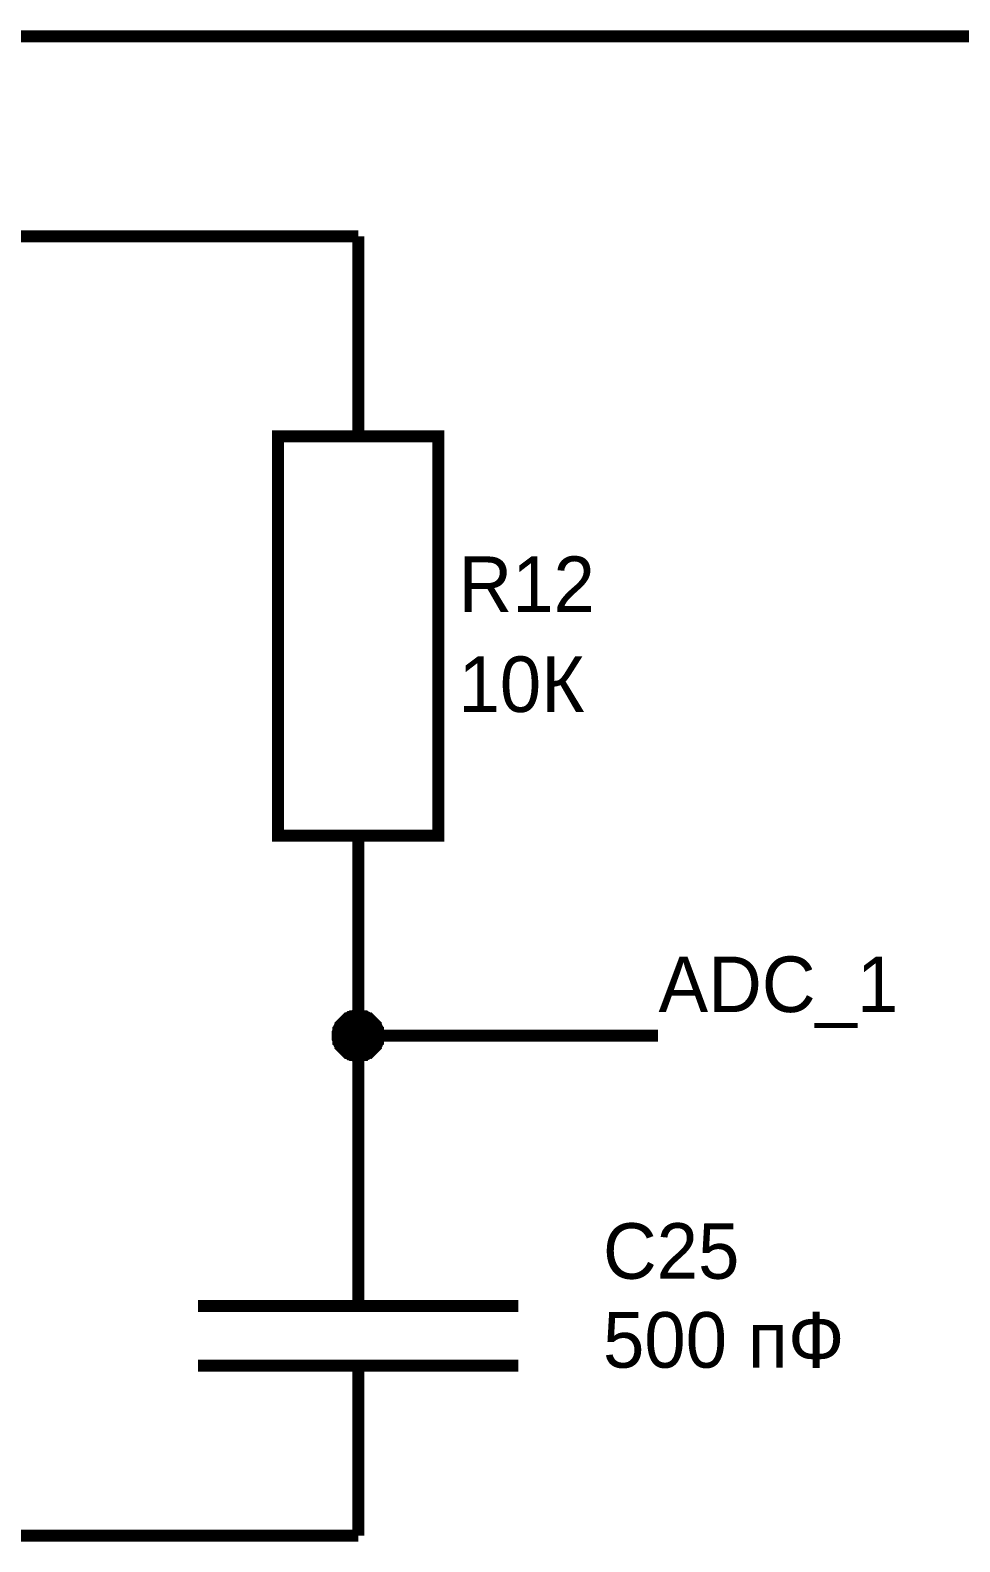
# Model space of a CAD drawing. Extents: x 0 to 594, y 0 to 420.
# Drawn here: x 229.34 to 252.58, y 32.34 to 70.14 of the extents above; entities that cross this region are included whole.
import ezdxf

# ---------------------------------------------------------------- set-up
doc = ezdxf.new("R2010")
doc.units = 0
doc.layers.add('SHEET', color=255, linetype='CONTINUOUS')

msp = doc.modelspace()

# ---------------------------------------------------------------- linework, layer by layer
at = {"layer": 'SHEET'}
for points, const_width in [([(260.031, 69.994), (212.54, 69.994)], 0.3), ([(212.54, 64.991), (237.544, 64.991)], 0.3), ([(237.544, 59.988), (237.544, 64.991)], 0.3), ([(212.54, 59.988), (222.542, 59.988), (222.542, 32.487), (237.544, 32.487), (237.544, 32.487)], 0.3), ([(237.544, 49.998), (237.544, 44.995)], 0.3), ([(237.024, 44.995), (237.024, 45.012), (237.024, 45.047), (237.024, 45.065), (237.041, 45.099), (237.041, 45.117), (237.041, 45.151), (237.058, 45.169), (237.058, 45.186), (237.076, 45.221), (237.093, 45.238), (237.093, 45.256), (237.11, 45.273), (237.128, 45.29), (237.145, 45.308), (237.162, 45.325), (237.18, 45.342), (237.197, 45.36), (237.215, 45.377), (237.232, 45.395), (237.249, 45.412), (237.267, 45.429), (237.301, 45.429), (237.319, 45.447), (237.336, 45.464), (237.371, 45.464), (237.388, 45.481), (237.406, 45.481), (237.44, 45.481), (237.458, 45.499), (237.492, 45.499), (237.51, 45.499), (237.544, 45.499)], 0.3), ([(237.024, 44.995), (237.024, 45.012), (237.024, 45.047), (237.024, 45.065), (237.041, 45.099), (237.041, 45.117), (237.041, 45.151), (237.058, 45.169), (237.058, 45.186), (237.076, 45.221), (237.093, 45.238), (237.093, 45.256), (237.11, 45.273), (237.128, 45.29), (237.145, 45.308), (237.162, 45.325), (237.18, 45.342), (237.197, 45.36), (237.215, 45.377), (237.232, 45.395), (237.249, 45.412), (237.267, 45.429), (237.301, 45.429), (237.319, 45.447), (237.336, 45.464), (237.371, 45.464), (237.388, 45.481), (237.406, 45.481), (237.44, 45.481), (237.458, 45.499), (237.492, 45.499), (237.51, 45.499), (237.544, 45.499)], 0.3), ([(237.024, 44.995), (237.024, 45.012), (237.024, 45.047), (237.024, 45.065), (237.041, 45.099), (237.041, 45.117), (237.041, 45.151), (237.058, 45.169), (237.058, 45.186), (237.076, 45.221), (237.093, 45.238), (237.093, 45.256), (237.11, 45.273), (237.128, 45.29), (237.145, 45.308), (237.162, 45.325), (237.18, 45.342), (237.197, 45.36), (237.215, 45.377), (237.232, 45.395), (237.249, 45.412), (237.267, 45.429), (237.301, 45.429), (237.319, 45.447), (237.336, 45.464), (237.371, 45.464), (237.388, 45.481), (237.406, 45.481), (237.44, 45.481), (237.458, 45.499), (237.492, 45.499), (237.51, 45.499), (237.544, 45.499)], 0.3), ([(237.024, 44.995), (237.024, 45.012), (237.024, 45.047), (237.024, 45.065), (237.041, 45.099), (237.041, 45.117), (237.041, 45.151), (237.058, 45.169), (237.058, 45.186), (237.076, 45.221), (237.093, 45.238), (237.093, 45.256), (237.11, 45.273), (237.128, 45.29), (237.145, 45.308), (237.162, 45.325), (237.18, 45.342), (237.197, 45.36), (237.215, 45.377), (237.232, 45.395), (237.249, 45.412), (237.267, 45.429), (237.301, 45.429), (237.319, 45.447), (237.336, 45.464), (237.371, 45.464), (237.388, 45.481), (237.406, 45.481), (237.44, 45.481), (237.458, 45.499), (237.492, 45.499), (237.51, 45.499), (237.544, 45.499)], 0.3), ([(237.024, 44.995), (237.024, 45.012), (237.024, 45.047), (237.024, 45.065), (237.041, 45.099), (237.041, 45.117), (237.041, 45.151), (237.058, 45.169), (237.058, 45.186), (237.076, 45.221), (237.093, 45.238), (237.093, 45.256), (237.11, 45.273), (237.128, 45.29), (237.145, 45.308), (237.162, 45.325), (237.18, 45.342), (237.197, 45.36), (237.215, 45.377), (237.232, 45.395), (237.249, 45.412), (237.267, 45.429), (237.301, 45.429), (237.319, 45.447), (237.336, 45.464), (237.371, 45.464), (237.388, 45.481), (237.406, 45.481), (237.44, 45.481), (237.458, 45.499), (237.492, 45.499), (237.51, 45.499), (237.544, 45.499)], 0.3), ([(237.024, 44.995), (237.024, 45.012), (237.024, 45.047), (237.024, 45.065), (237.041, 45.099), (237.041, 45.117), (237.041, 45.151), (237.058, 45.169), (237.058, 45.186), (237.076, 45.221), (237.093, 45.238), (237.093, 45.256), (237.11, 45.273), (237.128, 45.29), (237.145, 45.308), (237.162, 45.325), (237.18, 45.342), (237.197, 45.36), (237.215, 45.377), (237.232, 45.395), (237.249, 45.412), (237.267, 45.429), (237.301, 45.429), (237.319, 45.447), (237.336, 45.464), (237.371, 45.464), (237.388, 45.481), (237.406, 45.481), (237.44, 45.481), (237.458, 45.499), (237.492, 45.499), (237.51, 45.499), (237.544, 45.499)], 0.3), ([(237.024, 44.995), (237.024, 45.012), (237.024, 45.047), (237.024, 45.065), (237.041, 45.099), (237.041, 45.117), (237.041, 45.151), (237.058, 45.169), (237.058, 45.186), (237.076, 45.221), (237.093, 45.238), (237.093, 45.256), (237.11, 45.273), (237.128, 45.29), (237.145, 45.308), (237.162, 45.325), (237.18, 45.342), (237.197, 45.36), (237.215, 45.377), (237.232, 45.395), (237.249, 45.412), (237.267, 45.429), (237.301, 45.429), (237.319, 45.447), (237.336, 45.464), (237.371, 45.464), (237.388, 45.481), (237.406, 45.481), (237.44, 45.481), (237.458, 45.499), (237.492, 45.499), (237.51, 45.499), (237.544, 45.499)], 0.3), ([(237.024, 44.995), (237.024, 45.012), (237.024, 45.047), (237.024, 45.065), (237.041, 45.099), (237.041, 45.117), (237.041, 45.151), (237.058, 45.169), (237.058, 45.186), (237.076, 45.221), (237.093, 45.238), (237.093, 45.256), (237.11, 45.273), (237.128, 45.29), (237.145, 45.308), (237.162, 45.325), (237.18, 45.342), (237.197, 45.36), (237.215, 45.377), (237.232, 45.395), (237.249, 45.412), (237.267, 45.429), (237.301, 45.429), (237.319, 45.447), (237.336, 45.464), (237.371, 45.464), (237.388, 45.481), (237.406, 45.481), (237.44, 45.481), (237.458, 45.499), (237.492, 45.499), (237.51, 45.499), (237.544, 45.499)], 0.0991), ([(237.024, 44.995), (237.024, 45.012), (237.024, 45.047), (237.024, 45.065), (237.041, 45.099), (237.041, 45.117), (237.041, 45.151), (237.058, 45.169), (237.058, 45.186), (237.076, 45.221), (237.093, 45.238), (237.093, 45.256), (237.11, 45.273), (237.128, 45.29), (237.145, 45.308), (237.162, 45.325), (237.18, 45.342), (237.197, 45.36), (237.215, 45.377), (237.232, 45.395), (237.249, 45.412), (237.267, 45.429), (237.301, 45.429), (237.319, 45.447), (237.336, 45.464), (237.371, 45.464), (237.388, 45.481), (237.406, 45.481), (237.44, 45.481), (237.458, 45.499), (237.492, 45.499), (237.51, 45.499), (237.544, 45.499)], 0.0991), ([(237.024, 44.995), (237.024, 45.012), (237.024, 45.047), (237.024, 45.065), (237.041, 45.099), (237.041, 45.117), (237.041, 45.151), (237.058, 45.169), (237.058, 45.186), (237.076, 45.221), (237.093, 45.238), (237.093, 45.256), (237.11, 45.273), (237.128, 45.29), (237.145, 45.308), (237.162, 45.325), (237.18, 45.342), (237.197, 45.36), (237.215, 45.377), (237.232, 45.395), (237.249, 45.412), (237.267, 45.429), (237.301, 45.429), (237.319, 45.447), (237.336, 45.464), (237.371, 45.464), (237.388, 45.481), (237.406, 45.481), (237.44, 45.481), (237.458, 45.499), (237.492, 45.499), (237.51, 45.499), (237.544, 45.499)], 0.0991), ([(237.024, 44.995), (237.024, 45.012), (237.024, 45.047), (237.024, 45.065), (237.041, 45.099), (237.041, 45.117), (237.041, 45.151), (237.058, 45.169), (237.058, 45.186), (237.076, 45.221), (237.093, 45.238), (237.093, 45.256), (237.11, 45.273), (237.128, 45.29), (237.145, 45.308), (237.162, 45.325), (237.18, 45.342), (237.197, 45.36), (237.215, 45.377), (237.232, 45.395), (237.249, 45.412), (237.267, 45.429), (237.301, 45.429), (237.319, 45.447), (237.336, 45.464), (237.371, 45.464), (237.388, 45.481), (237.406, 45.481), (237.44, 45.481), (237.458, 45.499), (237.492, 45.499), (237.51, 45.499), (237.544, 45.499)], 0.0991), ([(237.024, 44.995), (237.024, 45.012), (237.024, 45.047), (237.024, 45.065), (237.041, 45.099), (237.041, 45.117), (237.041, 45.151), (237.058, 45.169), (237.058, 45.186), (237.076, 45.221), (237.093, 45.238), (237.093, 45.256), (237.11, 45.273), (237.128, 45.29), (237.145, 45.308), (237.162, 45.325), (237.18, 45.342), (237.197, 45.36), (237.215, 45.377), (237.232, 45.395), (237.249, 45.412), (237.267, 45.429), (237.301, 45.429), (237.319, 45.447), (237.336, 45.464), (237.371, 45.464), (237.388, 45.481), (237.406, 45.481), (237.44, 45.481), (237.458, 45.499), (237.492, 45.499), (237.51, 45.499), (237.544, 45.499)], 0.0991), ([(237.024, 44.995), (237.024, 45.012), (237.024, 45.047), (237.024, 45.065), (237.041, 45.099), (237.041, 45.117), (237.041, 45.151), (237.058, 45.169), (237.058, 45.186), (237.076, 45.221), (237.093, 45.238), (237.093, 45.256), (237.11, 45.273), (237.128, 45.29), (237.145, 45.308), (237.162, 45.325), (237.18, 45.342), (237.197, 45.36), (237.215, 45.377), (237.232, 45.395), (237.249, 45.412), (237.267, 45.429), (237.301, 45.429), (237.319, 45.447), (237.336, 45.464), (237.371, 45.464), (237.388, 45.481), (237.406, 45.481), (237.44, 45.481), (237.458, 45.499), (237.492, 45.499), (237.51, 45.499), (237.544, 45.499)], 0.0991), ([(237.024, 44.995), (237.024, 45.012), (237.024, 45.047), (237.024, 45.065), (237.041, 45.099), (237.041, 45.117), (237.041, 45.151), (237.058, 45.169), (237.058, 45.186), (237.076, 45.221), (237.093, 45.238), (237.093, 45.256), (237.11, 45.273), (237.128, 45.29), (237.145, 45.308), (237.162, 45.325), (237.18, 45.342), (237.197, 45.36), (237.215, 45.377), (237.232, 45.395), (237.249, 45.412), (237.267, 45.429), (237.301, 45.429), (237.319, 45.447), (237.336, 45.464), (237.371, 45.464), (237.388, 45.481), (237.406, 45.481), (237.44, 45.481), (237.458, 45.499), (237.492, 45.499), (237.51, 45.499), (237.544, 45.499)], 0.0991), ([(237.544, 45.499), (237.544, 45.499)], 0.3), ([(237.544, 45.499), (237.562, 45.499), (237.597, 45.499), (237.614, 45.499), (237.649, 45.481), (237.666, 45.481), (237.701, 45.481), (237.718, 45.464), (237.735, 45.464), (237.77, 45.447), (237.788, 45.429), (237.805, 45.429), (237.822, 45.412), (237.84, 45.395), (237.857, 45.377), (237.874, 45.36), (237.892, 45.342), (237.909, 45.325), (237.926, 45.308), (237.944, 45.29), (237.961, 45.273), (237.979, 45.256), (237.979, 45.238), (237.996, 45.221), (238.013, 45.186), (238.013, 45.169), (238.031, 45.151), (238.031, 45.117), (238.031, 45.099), (238.048, 45.065), (238.048, 45.047), (238.048, 45.012), (238.048, 44.995)], 0.3), ([(237.544, 45.499), (237.544, 45.499)], 0.3), ([(237.544, 45.499), (237.562, 45.499), (237.597, 45.499), (237.614, 45.499), (237.649, 45.481), (237.666, 45.481), (237.701, 45.481), (237.718, 45.464), (237.735, 45.464), (237.77, 45.447), (237.788, 45.429), (237.805, 45.429), (237.822, 45.412), (237.84, 45.395), (237.857, 45.377), (237.874, 45.36), (237.892, 45.342), (237.909, 45.325), (237.926, 45.308), (237.944, 45.29), (237.961, 45.273), (237.979, 45.256), (237.979, 45.238), (237.996, 45.221), (238.013, 45.186), (238.013, 45.169), (238.031, 45.151), (238.031, 45.117), (238.031, 45.099), (238.048, 45.065), (238.048, 45.047), (238.048, 45.012), (238.048, 44.995)], 0.3), ([(237.544, 45.499), (237.544, 45.499)], 0.3), ([(237.544, 45.499), (237.562, 45.499), (237.597, 45.499), (237.614, 45.499), (237.649, 45.481), (237.666, 45.481), (237.701, 45.481), (237.718, 45.464), (237.735, 45.464), (237.77, 45.447), (237.788, 45.429), (237.805, 45.429), (237.822, 45.412), (237.84, 45.395), (237.857, 45.377), (237.874, 45.36), (237.892, 45.342), (237.909, 45.325), (237.926, 45.308), (237.944, 45.29), (237.961, 45.273), (237.979, 45.256), (237.979, 45.238), (237.996, 45.221), (238.013, 45.186), (238.013, 45.169), (238.031, 45.151), (238.031, 45.117), (238.031, 45.099), (238.048, 45.065), (238.048, 45.047), (238.048, 45.012), (238.048, 44.995)], 0.3), ([(237.544, 45.499), (237.544, 45.499)], 0.3), ([(237.544, 45.499), (237.562, 45.499), (237.597, 45.499), (237.614, 45.499), (237.649, 45.481), (237.666, 45.481), (237.701, 45.481), (237.718, 45.464), (237.735, 45.464), (237.77, 45.447), (237.788, 45.429), (237.805, 45.429), (237.822, 45.412), (237.84, 45.395), (237.857, 45.377), (237.874, 45.36), (237.892, 45.342), (237.909, 45.325), (237.926, 45.308), (237.944, 45.29), (237.961, 45.273), (237.979, 45.256), (237.979, 45.238), (237.996, 45.221), (238.013, 45.186), (238.013, 45.169), (238.031, 45.151), (238.031, 45.117), (238.031, 45.099), (238.048, 45.065), (238.048, 45.047), (238.048, 45.012), (238.048, 44.995)], 0.3), ([(237.544, 45.499), (237.544, 45.499)], 0.3), ([(237.544, 45.499), (237.562, 45.499), (237.597, 45.499), (237.614, 45.499), (237.649, 45.481), (237.666, 45.481), (237.701, 45.481), (237.718, 45.464), (237.735, 45.464), (237.77, 45.447), (237.788, 45.429), (237.805, 45.429), (237.822, 45.412), (237.84, 45.395), (237.857, 45.377), (237.874, 45.36), (237.892, 45.342), (237.909, 45.325), (237.926, 45.308), (237.944, 45.29), (237.961, 45.273), (237.979, 45.256), (237.979, 45.238), (237.996, 45.221), (238.013, 45.186), (238.013, 45.169), (238.031, 45.151), (238.031, 45.117), (238.031, 45.099), (238.048, 45.065), (238.048, 45.047), (238.048, 45.012), (238.048, 44.995)], 0.3), ([(237.544, 45.499), (237.544, 45.499)], 0.3), ([(237.544, 45.499), (237.562, 45.499), (237.597, 45.499), (237.614, 45.499), (237.649, 45.481), (237.666, 45.481), (237.701, 45.481), (237.718, 45.464), (237.735, 45.464), (237.77, 45.447), (237.788, 45.429), (237.805, 45.429), (237.822, 45.412), (237.84, 45.395), (237.857, 45.377), (237.874, 45.36), (237.892, 45.342), (237.909, 45.325), (237.926, 45.308), (237.944, 45.29), (237.961, 45.273), (237.979, 45.256), (237.979, 45.238), (237.996, 45.221), (238.013, 45.186), (238.013, 45.169), (238.031, 45.151), (238.031, 45.117), (238.031, 45.099), (238.048, 45.065), (238.048, 45.047), (238.048, 45.012), (238.048, 44.995)], 0.3), ([(237.544, 45.499), (237.544, 45.499)], 0.3), ([(237.544, 45.499), (237.562, 45.499), (237.597, 45.499), (237.614, 45.499), (237.649, 45.481), (237.666, 45.481), (237.701, 45.481), (237.718, 45.464), (237.735, 45.464), (237.77, 45.447), (237.788, 45.429), (237.805, 45.429), (237.822, 45.412), (237.84, 45.395), (237.857, 45.377), (237.874, 45.36), (237.892, 45.342), (237.909, 45.325), (237.926, 45.308), (237.944, 45.29), (237.961, 45.273), (237.979, 45.256), (237.979, 45.238), (237.996, 45.221), (238.013, 45.186), (238.013, 45.169), (238.031, 45.151), (238.031, 45.117), (238.031, 45.099), (238.048, 45.065), (238.048, 45.047), (238.048, 45.012), (238.048, 44.995)], 0.3), ([(237.544, 45.499), (237.544, 45.499)], 0.0991), ([(237.544, 45.499), (237.562, 45.499), (237.597, 45.499), (237.614, 45.499), (237.649, 45.481), (237.666, 45.481), (237.701, 45.481), (237.718, 45.464), (237.735, 45.464), (237.77, 45.447), (237.788, 45.429), (237.805, 45.429), (237.822, 45.412), (237.84, 45.395), (237.857, 45.377), (237.874, 45.36), (237.892, 45.342), (237.909, 45.325), (237.926, 45.308), (237.944, 45.29), (237.961, 45.273), (237.979, 45.256), (237.979, 45.238), (237.996, 45.221), (238.013, 45.186), (238.013, 45.169), (238.031, 45.151), (238.031, 45.117), (238.031, 45.099), (238.048, 45.065), (238.048, 45.047), (238.048, 45.012), (238.048, 44.995)], 0.0991), ([(237.544, 45.499), (237.544, 45.499)], 0.0991), ([(237.544, 45.499), (237.562, 45.499), (237.597, 45.499), (237.614, 45.499), (237.649, 45.481), (237.666, 45.481), (237.701, 45.481), (237.718, 45.464), (237.735, 45.464), (237.77, 45.447), (237.788, 45.429), (237.805, 45.429), (237.822, 45.412), (237.84, 45.395), (237.857, 45.377), (237.874, 45.36), (237.892, 45.342), (237.909, 45.325), (237.926, 45.308), (237.944, 45.29), (237.961, 45.273), (237.979, 45.256), (237.979, 45.238), (237.996, 45.221), (238.013, 45.186), (238.013, 45.169), (238.031, 45.151), (238.031, 45.117), (238.031, 45.099), (238.048, 45.065), (238.048, 45.047), (238.048, 45.012), (238.048, 44.995)], 0.0991), ([(237.544, 45.499), (237.544, 45.499)], 0.0991), ([(237.544, 45.499), (237.562, 45.499), (237.597, 45.499), (237.614, 45.499), (237.649, 45.481), (237.666, 45.481), (237.701, 45.481), (237.718, 45.464), (237.735, 45.464), (237.77, 45.447), (237.788, 45.429), (237.805, 45.429), (237.822, 45.412), (237.84, 45.395), (237.857, 45.377), (237.874, 45.36), (237.892, 45.342), (237.909, 45.325), (237.926, 45.308), (237.944, 45.29), (237.961, 45.273), (237.979, 45.256), (237.979, 45.238), (237.996, 45.221), (238.013, 45.186), (238.013, 45.169), (238.031, 45.151), (238.031, 45.117), (238.031, 45.099), (238.048, 45.065), (238.048, 45.047), (238.048, 45.012), (238.048, 44.995)], 0.0991), ([(237.544, 45.499), (237.544, 45.499)], 0.0991), ([(237.544, 45.499), (237.562, 45.499), (237.597, 45.499), (237.614, 45.499), (237.649, 45.481), (237.666, 45.481), (237.701, 45.481), (237.718, 45.464), (237.735, 45.464), (237.77, 45.447), (237.788, 45.429), (237.805, 45.429), (237.822, 45.412), (237.84, 45.395), (237.857, 45.377), (237.874, 45.36), (237.892, 45.342), (237.909, 45.325), (237.926, 45.308), (237.944, 45.29), (237.961, 45.273), (237.979, 45.256), (237.979, 45.238), (237.996, 45.221), (238.013, 45.186), (238.013, 45.169), (238.031, 45.151), (238.031, 45.117), (238.031, 45.099), (238.048, 45.065), (238.048, 45.047), (238.048, 45.012), (238.048, 44.995)], 0.0991), ([(237.544, 45.499), (237.544, 45.499)], 0.0991), ([(237.544, 45.499), (237.562, 45.499), (237.597, 45.499), (237.614, 45.499), (237.649, 45.481), (237.666, 45.481), (237.701, 45.481), (237.718, 45.464), (237.735, 45.464), (237.77, 45.447), (237.788, 45.429), (237.805, 45.429), (237.822, 45.412), (237.84, 45.395), (237.857, 45.377), (237.874, 45.36), (237.892, 45.342), (237.909, 45.325), (237.926, 45.308), (237.944, 45.29), (237.961, 45.273), (237.979, 45.256), (237.979, 45.238), (237.996, 45.221), (238.013, 45.186), (238.013, 45.169), (238.031, 45.151), (238.031, 45.117), (238.031, 45.099), (238.048, 45.065), (238.048, 45.047), (238.048, 45.012), (238.048, 44.995)], 0.0991), ([(237.544, 45.499), (237.544, 45.499)], 0.0991), ([(237.544, 45.499), (237.562, 45.499), (237.597, 45.499), (237.614, 45.499), (237.649, 45.481), (237.666, 45.481), (237.701, 45.481), (237.718, 45.464), (237.735, 45.464), (237.77, 45.447), (237.788, 45.429), (237.805, 45.429), (237.822, 45.412), (237.84, 45.395), (237.857, 45.377), (237.874, 45.36), (237.892, 45.342), (237.909, 45.325), (237.926, 45.308), (237.944, 45.29), (237.961, 45.273), (237.979, 45.256), (237.979, 45.238), (237.996, 45.221), (238.013, 45.186), (238.013, 45.169), (238.031, 45.151), (238.031, 45.117), (238.031, 45.099), (238.048, 45.065), (238.048, 45.047), (238.048, 45.012), (238.048, 44.995)], 0.0991), ([(237.544, 45.499), (237.544, 45.499)], 0.0991), ([(237.544, 45.499), (237.562, 45.499), (237.597, 45.499), (237.614, 45.499), (237.649, 45.481), (237.666, 45.481), (237.701, 45.481), (237.718, 45.464), (237.735, 45.464), (237.77, 45.447), (237.788, 45.429), (237.805, 45.429), (237.822, 45.412), (237.84, 45.395), (237.857, 45.377), (237.874, 45.36), (237.892, 45.342), (237.909, 45.325), (237.926, 45.308), (237.944, 45.29), (237.961, 45.273), (237.979, 45.256), (237.979, 45.238), (237.996, 45.221), (238.013, 45.186), (238.013, 45.169), (238.031, 45.151), (238.031, 45.117), (238.031, 45.099), (238.048, 45.065), (238.048, 45.047), (238.048, 45.012), (238.048, 44.995)], 0.0991), ([(237.544, 44.491), (237.51, 44.491), (237.492, 44.491), (237.458, 44.491), (237.44, 44.509), (237.406, 44.509), (237.388, 44.509), (237.371, 44.526), (237.336, 44.526), (237.319, 44.543), (237.301, 44.561), (237.267, 44.561), (237.249, 44.578), (237.232, 44.595), (237.215, 44.613), (237.197, 44.63), (237.18, 44.648), (237.162, 44.665), (237.145, 44.682), (237.128, 44.7), (237.11, 44.717), (237.093, 44.734), (237.093, 44.752), (237.076, 44.769), (237.058, 44.804), (237.058, 44.821), (237.041, 44.839), (237.041, 44.873), (237.041, 44.891), (237.024, 44.926), (237.024, 44.943), (237.024, 44.978), (237.024, 44.995)], 0.3), ([(237.024, 44.995), (237.024, 44.995)], 0.3), ([(237.544, 44.491), (237.51, 44.491), (237.492, 44.491), (237.458, 44.491), (237.44, 44.509), (237.406, 44.509), (237.388, 44.509), (237.371, 44.526), (237.336, 44.526), (237.319, 44.543), (237.301, 44.561), (237.267, 44.561), (237.249, 44.578), (237.232, 44.595), (237.215, 44.613), (237.197, 44.63), (237.18, 44.648), (237.162, 44.665), (237.145, 44.682), (237.128, 44.7), (237.11, 44.717), (237.093, 44.734), (237.093, 44.752), (237.076, 44.769), (237.058, 44.804), (237.058, 44.821), (237.041, 44.839), (237.041, 44.873), (237.041, 44.891), (237.024, 44.926), (237.024, 44.943), (237.024, 44.978), (237.024, 44.995)], 0.3), ([(237.024, 44.995), (237.024, 44.995)], 0.3), ([(237.544, 44.491), (237.51, 44.491), (237.492, 44.491), (237.458, 44.491), (237.44, 44.509), (237.406, 44.509), (237.388, 44.509), (237.371, 44.526), (237.336, 44.526), (237.319, 44.543), (237.301, 44.561), (237.267, 44.561), (237.249, 44.578), (237.232, 44.595), (237.215, 44.613), (237.197, 44.63), (237.18, 44.648), (237.162, 44.665), (237.145, 44.682), (237.128, 44.7), (237.11, 44.717), (237.093, 44.734), (237.093, 44.752), (237.076, 44.769), (237.058, 44.804), (237.058, 44.821), (237.041, 44.839), (237.041, 44.873), (237.041, 44.891), (237.024, 44.926), (237.024, 44.943), (237.024, 44.978), (237.024, 44.995)], 0.3), ([(237.024, 44.995), (237.024, 44.995)], 0.3), ([(237.544, 44.491), (237.51, 44.491), (237.492, 44.491), (237.458, 44.491), (237.44, 44.509), (237.406, 44.509), (237.388, 44.509), (237.371, 44.526), (237.336, 44.526), (237.319, 44.543), (237.301, 44.561), (237.267, 44.561), (237.249, 44.578), (237.232, 44.595), (237.215, 44.613), (237.197, 44.63), (237.18, 44.648), (237.162, 44.665), (237.145, 44.682), (237.128, 44.7), (237.11, 44.717), (237.093, 44.734), (237.093, 44.752), (237.076, 44.769), (237.058, 44.804), (237.058, 44.821), (237.041, 44.839), (237.041, 44.873), (237.041, 44.891), (237.024, 44.926), (237.024, 44.943), (237.024, 44.978), (237.024, 44.995)], 0.3), ([(237.024, 44.995), (237.024, 44.995)], 0.3), ([(237.544, 44.491), (237.51, 44.491), (237.492, 44.491), (237.458, 44.491), (237.44, 44.509), (237.406, 44.509), (237.388, 44.509), (237.371, 44.526), (237.336, 44.526), (237.319, 44.543), (237.301, 44.561), (237.267, 44.561), (237.249, 44.578), (237.232, 44.595), (237.215, 44.613), (237.197, 44.63), (237.18, 44.648), (237.162, 44.665), (237.145, 44.682), (237.128, 44.7), (237.11, 44.717), (237.093, 44.734), (237.093, 44.752), (237.076, 44.769), (237.058, 44.804), (237.058, 44.821), (237.041, 44.839), (237.041, 44.873), (237.041, 44.891), (237.024, 44.926), (237.024, 44.943), (237.024, 44.978), (237.024, 44.995)], 0.3), ([(237.024, 44.995), (237.024, 44.995)], 0.3), ([(237.544, 44.491), (237.51, 44.491), (237.492, 44.491), (237.458, 44.491), (237.44, 44.509), (237.406, 44.509), (237.388, 44.509), (237.371, 44.526), (237.336, 44.526), (237.319, 44.543), (237.301, 44.561), (237.267, 44.561), (237.249, 44.578), (237.232, 44.595), (237.215, 44.613), (237.197, 44.63), (237.18, 44.648), (237.162, 44.665), (237.145, 44.682), (237.128, 44.7), (237.11, 44.717), (237.093, 44.734), (237.093, 44.752), (237.076, 44.769), (237.058, 44.804), (237.058, 44.821), (237.041, 44.839), (237.041, 44.873), (237.041, 44.891), (237.024, 44.926), (237.024, 44.943), (237.024, 44.978), (237.024, 44.995)], 0.3), ([(237.024, 44.995), (237.024, 44.995)], 0.3), ([(237.544, 44.491), (237.51, 44.491), (237.492, 44.491), (237.458, 44.491), (237.44, 44.509), (237.406, 44.509), (237.388, 44.509), (237.371, 44.526), (237.336, 44.526), (237.319, 44.543), (237.301, 44.561), (237.267, 44.561), (237.249, 44.578), (237.232, 44.595), (237.215, 44.613), (237.197, 44.63), (237.18, 44.648), (237.162, 44.665), (237.145, 44.682), (237.128, 44.7), (237.11, 44.717), (237.093, 44.734), (237.093, 44.752), (237.076, 44.769), (237.058, 44.804), (237.058, 44.821), (237.041, 44.839), (237.041, 44.873), (237.041, 44.891), (237.024, 44.926), (237.024, 44.943), (237.024, 44.978), (237.024, 44.995)], 0.3), ([(237.024, 44.995), (237.024, 44.995)], 0.3), ([(237.544, 44.491), (237.51, 44.491), (237.492, 44.491), (237.458, 44.491), (237.44, 44.509), (237.406, 44.509), (237.388, 44.509), (237.371, 44.526), (237.336, 44.526), (237.319, 44.543), (237.301, 44.561), (237.267, 44.561), (237.249, 44.578), (237.232, 44.595), (237.215, 44.613), (237.197, 44.63), (237.18, 44.648), (237.162, 44.665), (237.145, 44.682), (237.128, 44.7), (237.11, 44.717), (237.093, 44.734), (237.093, 44.752), (237.076, 44.769), (237.058, 44.804), (237.058, 44.821), (237.041, 44.839), (237.041, 44.873), (237.041, 44.891), (237.024, 44.926), (237.024, 44.943), (237.024, 44.978), (237.024, 44.995)], 0.0991), ([(237.024, 44.995), (237.024, 44.995)], 0.0991), ([(237.544, 44.491), (237.51, 44.491), (237.492, 44.491), (237.458, 44.491), (237.44, 44.509), (237.406, 44.509), (237.388, 44.509), (237.371, 44.526), (237.336, 44.526), (237.319, 44.543), (237.301, 44.561), (237.267, 44.561), (237.249, 44.578), (237.232, 44.595), (237.215, 44.613), (237.197, 44.63), (237.18, 44.648), (237.162, 44.665), (237.145, 44.682), (237.128, 44.7), (237.11, 44.717), (237.093, 44.734), (237.093, 44.752), (237.076, 44.769), (237.058, 44.804), (237.058, 44.821), (237.041, 44.839), (237.041, 44.873), (237.041, 44.891), (237.024, 44.926), (237.024, 44.943), (237.024, 44.978), (237.024, 44.995)], 0.0991), ([(237.024, 44.995), (237.024, 44.995)], 0.0991), ([(237.544, 44.491), (237.51, 44.491), (237.492, 44.491), (237.458, 44.491), (237.44, 44.509), (237.406, 44.509), (237.388, 44.509), (237.371, 44.526), (237.336, 44.526), (237.319, 44.543), (237.301, 44.561), (237.267, 44.561), (237.249, 44.578), (237.232, 44.595), (237.215, 44.613), (237.197, 44.63), (237.18, 44.648), (237.162, 44.665), (237.145, 44.682), (237.128, 44.7), (237.11, 44.717), (237.093, 44.734), (237.093, 44.752), (237.076, 44.769), (237.058, 44.804), (237.058, 44.821), (237.041, 44.839), (237.041, 44.873), (237.041, 44.891), (237.024, 44.926), (237.024, 44.943), (237.024, 44.978), (237.024, 44.995)], 0.0991), ([(237.024, 44.995), (237.024, 44.995)], 0.0991), ([(237.544, 44.491), (237.51, 44.491), (237.492, 44.491), (237.458, 44.491), (237.44, 44.509), (237.406, 44.509), (237.388, 44.509), (237.371, 44.526), (237.336, 44.526), (237.319, 44.543), (237.301, 44.561), (237.267, 44.561), (237.249, 44.578), (237.232, 44.595), (237.215, 44.613), (237.197, 44.63), (237.18, 44.648), (237.162, 44.665), (237.145, 44.682), (237.128, 44.7), (237.11, 44.717), (237.093, 44.734), (237.093, 44.752), (237.076, 44.769), (237.058, 44.804), (237.058, 44.821), (237.041, 44.839), (237.041, 44.873), (237.041, 44.891), (237.024, 44.926), (237.024, 44.943), (237.024, 44.978), (237.024, 44.995)], 0.0991), ([(237.024, 44.995), (237.024, 44.995)], 0.0991), ([(237.544, 44.491), (237.51, 44.491), (237.492, 44.491), (237.458, 44.491), (237.44, 44.509), (237.406, 44.509), (237.388, 44.509), (237.371, 44.526), (237.336, 44.526), (237.319, 44.543), (237.301, 44.561), (237.267, 44.561), (237.249, 44.578), (237.232, 44.595), (237.215, 44.613), (237.197, 44.63), (237.18, 44.648), (237.162, 44.665), (237.145, 44.682), (237.128, 44.7), (237.11, 44.717), (237.093, 44.734), (237.093, 44.752), (237.076, 44.769), (237.058, 44.804), (237.058, 44.821), (237.041, 44.839), (237.041, 44.873), (237.041, 44.891), (237.024, 44.926), (237.024, 44.943), (237.024, 44.978), (237.024, 44.995)], 0.0991), ([(237.024, 44.995), (237.024, 44.995)], 0.0991), ([(237.544, 44.491), (237.51, 44.491), (237.492, 44.491), (237.458, 44.491), (237.44, 44.509), (237.406, 44.509), (237.388, 44.509), (237.371, 44.526), (237.336, 44.526), (237.319, 44.543), (237.301, 44.561), (237.267, 44.561), (237.249, 44.578), (237.232, 44.595), (237.215, 44.613), (237.197, 44.63), (237.18, 44.648), (237.162, 44.665), (237.145, 44.682), (237.128, 44.7), (237.11, 44.717), (237.093, 44.734), (237.093, 44.752), (237.076, 44.769), (237.058, 44.804), (237.058, 44.821), (237.041, 44.839), (237.041, 44.873), (237.041, 44.891), (237.024, 44.926), (237.024, 44.943), (237.024, 44.978), (237.024, 44.995)], 0.0991), ([(237.024, 44.995), (237.024, 44.995)], 0.0991), ([(237.544, 44.491), (237.51, 44.491), (237.492, 44.491), (237.458, 44.491), (237.44, 44.509), (237.406, 44.509), (237.388, 44.509), (237.371, 44.526), (237.336, 44.526), (237.319, 44.543), (237.301, 44.561), (237.267, 44.561), (237.249, 44.578), (237.232, 44.595), (237.215, 44.613), (237.197, 44.63), (237.18, 44.648), (237.162, 44.665), (237.145, 44.682), (237.128, 44.7), (237.11, 44.717), (237.093, 44.734), (237.093, 44.752), (237.076, 44.769), (237.058, 44.804), (237.058, 44.821), (237.041, 44.839), (237.041, 44.873), (237.041, 44.891), (237.024, 44.926), (237.024, 44.943), (237.024, 44.978), (237.024, 44.995)], 0.0991), ([(237.024, 44.995), (237.024, 44.995)], 0.0991), ([(238.048, 44.995), (238.048, 44.978), (238.048, 44.943), (238.048, 44.926), (238.031, 44.891), (238.031, 44.873), (238.031, 44.839), (238.013, 44.821), (238.013, 44.804), (237.996, 44.769), (237.979, 44.752), (237.979, 44.734), (237.961, 44.717), (237.944, 44.7), (237.926, 44.682), (237.909, 44.665), (237.892, 44.648), (237.874, 44.63), (237.857, 44.613), (237.84, 44.595), (237.822, 44.578), (237.805, 44.561), (237.788, 44.561), (237.77, 44.543), (237.735, 44.526), (237.718, 44.526), (237.701, 44.509), (237.666, 44.509), (237.649, 44.509), (237.614, 44.491), (237.597, 44.491), (237.562, 44.491), (237.544, 44.491)], 0.3), ([(238.048, 44.995), (238.048, 44.978), (238.048, 44.943), (238.048, 44.926), (238.031, 44.891), (238.031, 44.873), (238.031, 44.839), (238.013, 44.821), (238.013, 44.804), (237.996, 44.769), (237.979, 44.752), (237.979, 44.734), (237.961, 44.717), (237.944, 44.7), (237.926, 44.682), (237.909, 44.665), (237.892, 44.648), (237.874, 44.63), (237.857, 44.613), (237.84, 44.595), (237.822, 44.578), (237.805, 44.561), (237.788, 44.561), (237.77, 44.543), (237.735, 44.526), (237.718, 44.526), (237.701, 44.509), (237.666, 44.509), (237.649, 44.509), (237.614, 44.491), (237.597, 44.491), (237.562, 44.491), (237.544, 44.491)], 0.3), ([(245.028, 44.995), (237.544, 44.995)], 0.3), ([(238.048, 44.995), (238.048, 44.978), (238.048, 44.943), (238.048, 44.926), (238.031, 44.891), (238.031, 44.873), (238.031, 44.839), (238.013, 44.821), (238.013, 44.804), (237.996, 44.769), (237.979, 44.752), (237.979, 44.734), (237.961, 44.717), (237.944, 44.7), (237.926, 44.682), (237.909, 44.665), (237.892, 44.648), (237.874, 44.63), (237.857, 44.613), (237.84, 44.595), (237.822, 44.578), (237.805, 44.561), (237.788, 44.561), (237.77, 44.543), (237.735, 44.526), (237.718, 44.526), (237.701, 44.509), (237.666, 44.509), (237.649, 44.509), (237.614, 44.491), (237.597, 44.491), (237.562, 44.491), (237.544, 44.491)], 0.3), ([(237.544, 42.493), (237.544, 44.995)], 0.3), ([(238.048, 44.995), (238.048, 44.978), (238.048, 44.943), (238.048, 44.926), (238.031, 44.891), (238.031, 44.873), (238.031, 44.839), (238.013, 44.821), (238.013, 44.804), (237.996, 44.769), (237.979, 44.752), (237.979, 44.734), (237.961, 44.717), (237.944, 44.7), (237.926, 44.682), (237.909, 44.665), (237.892, 44.648), (237.874, 44.63), (237.857, 44.613), (237.84, 44.595), (237.822, 44.578), (237.805, 44.561), (237.788, 44.561), (237.77, 44.543), (237.735, 44.526), (237.718, 44.526), (237.701, 44.509), (237.666, 44.509), (237.649, 44.509), (237.614, 44.491), (237.597, 44.491), (237.562, 44.491), (237.544, 44.491)], 0.3), ([(238.048, 44.995), (238.048, 44.978), (238.048, 44.943), (238.048, 44.926), (238.031, 44.891), (238.031, 44.873), (238.031, 44.839), (238.013, 44.821), (238.013, 44.804), (237.996, 44.769), (237.979, 44.752), (237.979, 44.734), (237.961, 44.717), (237.944, 44.7), (237.926, 44.682), (237.909, 44.665), (237.892, 44.648), (237.874, 44.63), (237.857, 44.613), (237.84, 44.595), (237.822, 44.578), (237.805, 44.561), (237.788, 44.561), (237.77, 44.543), (237.735, 44.526), (237.718, 44.526), (237.701, 44.509), (237.666, 44.509), (237.649, 44.509), (237.614, 44.491), (237.597, 44.491), (237.562, 44.491), (237.544, 44.491)], 0.3), ([(238.048, 44.995), (238.048, 44.978), (238.048, 44.943), (238.048, 44.926), (238.031, 44.891), (238.031, 44.873), (238.031, 44.839), (238.013, 44.821), (238.013, 44.804), (237.996, 44.769), (237.979, 44.752), (237.979, 44.734), (237.961, 44.717), (237.944, 44.7), (237.926, 44.682), (237.909, 44.665), (237.892, 44.648), (237.874, 44.63), (237.857, 44.613), (237.84, 44.595), (237.822, 44.578), (237.805, 44.561), (237.788, 44.561), (237.77, 44.543), (237.735, 44.526), (237.718, 44.526), (237.701, 44.509), (237.666, 44.509), (237.649, 44.509), (237.614, 44.491), (237.597, 44.491), (237.562, 44.491), (237.544, 44.491)], 0.3), ([(238.048, 44.995), (238.048, 44.978), (238.048, 44.943), (238.048, 44.926), (238.031, 44.891), (238.031, 44.873), (238.031, 44.839), (238.013, 44.821), (238.013, 44.804), (237.996, 44.769), (237.979, 44.752), (237.979, 44.734), (237.961, 44.717), (237.944, 44.7), (237.926, 44.682), (237.909, 44.665), (237.892, 44.648), (237.874, 44.63), (237.857, 44.613), (237.84, 44.595), (237.822, 44.578), (237.805, 44.561), (237.788, 44.561), (237.77, 44.543), (237.735, 44.526), (237.718, 44.526), (237.701, 44.509), (237.666, 44.509), (237.649, 44.509), (237.614, 44.491), (237.597, 44.491), (237.562, 44.491), (237.544, 44.491)], 0.3), ([(238.048, 44.995), (238.048, 44.978), (238.048, 44.943), (238.048, 44.926), (238.031, 44.891), (238.031, 44.873), (238.031, 44.839), (238.013, 44.821), (238.013, 44.804), (237.996, 44.769), (237.979, 44.752), (237.979, 44.734), (237.961, 44.717), (237.944, 44.7), (237.926, 44.682), (237.909, 44.665), (237.892, 44.648), (237.874, 44.63), (237.857, 44.613), (237.84, 44.595), (237.822, 44.578), (237.805, 44.561), (237.788, 44.561), (237.77, 44.543), (237.735, 44.526), (237.718, 44.526), (237.701, 44.509), (237.666, 44.509), (237.649, 44.509), (237.614, 44.491), (237.597, 44.491), (237.562, 44.491), (237.544, 44.491)], 0.0991), ([(238.048, 44.995), (238.048, 44.978), (238.048, 44.943), (238.048, 44.926), (238.031, 44.891), (238.031, 44.873), (238.031, 44.839), (238.013, 44.821), (238.013, 44.804), (237.996, 44.769), (237.979, 44.752), (237.979, 44.734), (237.961, 44.717), (237.944, 44.7), (237.926, 44.682), (237.909, 44.665), (237.892, 44.648), (237.874, 44.63), (237.857, 44.613), (237.84, 44.595), (237.822, 44.578), (237.805, 44.561), (237.788, 44.561), (237.77, 44.543), (237.735, 44.526), (237.718, 44.526), (237.701, 44.509), (237.666, 44.509), (237.649, 44.509), (237.614, 44.491), (237.597, 44.491), (237.562, 44.491), (237.544, 44.491)], 0.0991), ([(238.048, 44.995), (238.048, 44.978), (238.048, 44.943), (238.048, 44.926), (238.031, 44.891), (238.031, 44.873), (238.031, 44.839), (238.013, 44.821), (238.013, 44.804), (237.996, 44.769), (237.979, 44.752), (237.979, 44.734), (237.961, 44.717), (237.944, 44.7), (237.926, 44.682), (237.909, 44.665), (237.892, 44.648), (237.874, 44.63), (237.857, 44.613), (237.84, 44.595), (237.822, 44.578), (237.805, 44.561), (237.788, 44.561), (237.77, 44.543), (237.735, 44.526), (237.718, 44.526), (237.701, 44.509), (237.666, 44.509), (237.649, 44.509), (237.614, 44.491), (237.597, 44.491), (237.562, 44.491), (237.544, 44.491)], 0.0991), ([(238.048, 44.995), (238.048, 44.978), (238.048, 44.943), (238.048, 44.926), (238.031, 44.891), (238.031, 44.873), (238.031, 44.839), (238.013, 44.821), (238.013, 44.804), (237.996, 44.769), (237.979, 44.752), (237.979, 44.734), (237.961, 44.717), (237.944, 44.7), (237.926, 44.682), (237.909, 44.665), (237.892, 44.648), (237.874, 44.63), (237.857, 44.613), (237.84, 44.595), (237.822, 44.578), (237.805, 44.561), (237.788, 44.561), (237.77, 44.543), (237.735, 44.526), (237.718, 44.526), (237.701, 44.509), (237.666, 44.509), (237.649, 44.509), (237.614, 44.491), (237.597, 44.491), (237.562, 44.491), (237.544, 44.491)], 0.0991), ([(238.048, 44.995), (238.048, 44.978), (238.048, 44.943), (238.048, 44.926), (238.031, 44.891), (238.031, 44.873), (238.031, 44.839), (238.013, 44.821), (238.013, 44.804), (237.996, 44.769), (237.979, 44.752), (237.979, 44.734), (237.961, 44.717), (237.944, 44.7), (237.926, 44.682), (237.909, 44.665), (237.892, 44.648), (237.874, 44.63), (237.857, 44.613), (237.84, 44.595), (237.822, 44.578), (237.805, 44.561), (237.788, 44.561), (237.77, 44.543), (237.735, 44.526), (237.718, 44.526), (237.701, 44.509), (237.666, 44.509), (237.649, 44.509), (237.614, 44.491), (237.597, 44.491), (237.562, 44.491), (237.544, 44.491)], 0.0991), ([(238.048, 44.995), (238.048, 44.978), (238.048, 44.943), (238.048, 44.926), (238.031, 44.891), (238.031, 44.873), (238.031, 44.839), (238.013, 44.821), (238.013, 44.804), (237.996, 44.769), (237.979, 44.752), (237.979, 44.734), (237.961, 44.717), (237.944, 44.7), (237.926, 44.682), (237.909, 44.665), (237.892, 44.648), (237.874, 44.63), (237.857, 44.613), (237.84, 44.595), (237.822, 44.578), (237.805, 44.561), (237.788, 44.561), (237.77, 44.543), (237.735, 44.526), (237.718, 44.526), (237.701, 44.509), (237.666, 44.509), (237.649, 44.509), (237.614, 44.491), (237.597, 44.491), (237.562, 44.491), (237.544, 44.491)], 0.0991), ([(238.048, 44.995), (238.048, 44.978), (238.048, 44.943), (238.048, 44.926), (238.031, 44.891), (238.031, 44.873), (238.031, 44.839), (238.013, 44.821), (238.013, 44.804), (237.996, 44.769), (237.979, 44.752), (237.979, 44.734), (237.961, 44.717), (237.944, 44.7), (237.926, 44.682), (237.909, 44.665), (237.892, 44.648), (237.874, 44.63), (237.857, 44.613), (237.84, 44.595), (237.822, 44.578), (237.805, 44.561), (237.788, 44.561), (237.77, 44.543), (237.735, 44.526), (237.718, 44.526), (237.701, 44.509), (237.666, 44.509), (237.649, 44.509), (237.614, 44.491), (237.597, 44.491), (237.562, 44.491), (237.544, 44.491)], 0.0991), ([(238.048, 44.995), (238.048, 44.995), (238.048, 44.995), (238.048, 44.995), (238.048, 44.995), (238.048, 44.995), (238.048, 44.995), (238.048, 44.995), (238.048, 44.995), (238.048, 44.995), (238.048, 44.995), (238.048, 44.995), (238.048, 44.995), (238.048, 44.995), (238.048, 44.995), (238.048, 44.995), (238.048, 44.995), (238.048, 44.995), (238.048, 44.995), (238.048, 44.995), (238.048, 44.995), (238.048, 44.995), (238.048, 44.995), (238.048, 44.995), (238.048, 44.995), (238.048, 44.995), (238.048, 44.995), (238.048, 44.995), (238.048, 44.995), (238.048, 44.995), (238.048, 44.995), (238.048, 44.995), (238.048, 44.995)], 0.3), ([(238.048, 44.995), (238.048, 44.995)], 0.3), ([(238.048, 44.995), (238.048, 44.995), (238.048, 44.995), (238.048, 44.995), (238.048, 44.995), (238.048, 44.995), (238.048, 44.995), (238.048, 44.995), (238.048, 44.995), (238.048, 44.995), (238.048, 44.995), (238.048, 44.995), (238.048, 44.995), (238.048, 44.995), (238.048, 44.995), (238.048, 44.995), (238.048, 44.995), (238.048, 44.995), (238.048, 44.995), (238.048, 44.995), (238.048, 44.995), (238.048, 44.995), (238.048, 44.995), (238.048, 44.995), (238.048, 44.995), (238.048, 44.995), (238.048, 44.995), (238.048, 44.995), (238.048, 44.995), (238.048, 44.995), (238.048, 44.995), (238.048, 44.995), (238.048, 44.995)], 0.3), ([(238.048, 44.995), (238.048, 44.995)], 0.3), ([(238.048, 44.995), (238.048, 44.995), (238.048, 44.995), (238.048, 44.995), (238.048, 44.995), (238.048, 44.995), (238.048, 44.995), (238.048, 44.995), (238.048, 44.995), (238.048, 44.995), (238.048, 44.995), (238.048, 44.995), (238.048, 44.995), (238.048, 44.995), (238.048, 44.995), (238.048, 44.995), (238.048, 44.995), (238.048, 44.995), (238.048, 44.995), (238.048, 44.995), (238.048, 44.995), (238.048, 44.995), (238.048, 44.995), (238.048, 44.995), (238.048, 44.995), (238.048, 44.995), (238.048, 44.995), (238.048, 44.995), (238.048, 44.995), (238.048, 44.995), (238.048, 44.995), (238.048, 44.995), (238.048, 44.995)], 0.3), ([(238.048, 44.995), (238.048, 44.995)], 0.3), ([(238.048, 44.995), (238.048, 44.995), (238.048, 44.995), (238.048, 44.995), (238.048, 44.995), (238.048, 44.995), (238.048, 44.995), (238.048, 44.995), (238.048, 44.995), (238.048, 44.995), (238.048, 44.995), (238.048, 44.995), (238.048, 44.995), (238.048, 44.995), (238.048, 44.995), (238.048, 44.995), (238.048, 44.995), (238.048, 44.995), (238.048, 44.995), (238.048, 44.995), (238.048, 44.995), (238.048, 44.995), (238.048, 44.995), (238.048, 44.995), (238.048, 44.995), (238.048, 44.995), (238.048, 44.995), (238.048, 44.995), (238.048, 44.995), (238.048, 44.995), (238.048, 44.995), (238.048, 44.995), (238.048, 44.995)], 0.3), ([(238.048, 44.995), (238.048, 44.995)], 0.3), ([(238.048, 44.995), (238.048, 44.995), (238.048, 44.995), (238.048, 44.995), (238.048, 44.995), (238.048, 44.995), (238.048, 44.995), (238.048, 44.995), (238.048, 44.995), (238.048, 44.995), (238.048, 44.995), (238.048, 44.995), (238.048, 44.995), (238.048, 44.995), (238.048, 44.995), (238.048, 44.995), (238.048, 44.995), (238.048, 44.995), (238.048, 44.995), (238.048, 44.995), (238.048, 44.995), (238.048, 44.995), (238.048, 44.995), (238.048, 44.995), (238.048, 44.995), (238.048, 44.995), (238.048, 44.995), (238.048, 44.995), (238.048, 44.995), (238.048, 44.995), (238.048, 44.995), (238.048, 44.995), (238.048, 44.995)], 0.3), ([(238.048, 44.995), (238.048, 44.995)], 0.3), ([(238.048, 44.995), (238.048, 44.995), (238.048, 44.995), (238.048, 44.995), (238.048, 44.995), (238.048, 44.995), (238.048, 44.995), (238.048, 44.995), (238.048, 44.995), (238.048, 44.995), (238.048, 44.995), (238.048, 44.995), (238.048, 44.995), (238.048, 44.995), (238.048, 44.995), (238.048, 44.995), (238.048, 44.995), (238.048, 44.995), (238.048, 44.995), (238.048, 44.995), (238.048, 44.995), (238.048, 44.995), (238.048, 44.995), (238.048, 44.995), (238.048, 44.995), (238.048, 44.995), (238.048, 44.995), (238.048, 44.995), (238.048, 44.995), (238.048, 44.995), (238.048, 44.995), (238.048, 44.995), (238.048, 44.995)], 0.3), ([(238.048, 44.995), (238.048, 44.995)], 0.3), ([(238.048, 44.995), (238.048, 44.995), (238.048, 44.995), (238.048, 44.995), (238.048, 44.995), (238.048, 44.995), (238.048, 44.995), (238.048, 44.995), (238.048, 44.995), (238.048, 44.995), (238.048, 44.995), (238.048, 44.995), (238.048, 44.995), (238.048, 44.995), (238.048, 44.995), (238.048, 44.995), (238.048, 44.995), (238.048, 44.995), (238.048, 44.995), (238.048, 44.995), (238.048, 44.995), (238.048, 44.995), (238.048, 44.995), (238.048, 44.995), (238.048, 44.995), (238.048, 44.995), (238.048, 44.995), (238.048, 44.995), (238.048, 44.995), (238.048, 44.995), (238.048, 44.995), (238.048, 44.995), (238.048, 44.995)], 0.3), ([(238.048, 44.995), (238.048, 44.995)], 0.3), ([(238.048, 44.995), (238.048, 44.995), (238.048, 44.995), (238.048, 44.995), (238.048, 44.995), (238.048, 44.995), (238.048, 44.995), (238.048, 44.995), (238.048, 44.995), (238.048, 44.995), (238.048, 44.995), (238.048, 44.995), (238.048, 44.995), (238.048, 44.995), (238.048, 44.995), (238.048, 44.995), (238.048, 44.995), (238.048, 44.995), (238.048, 44.995), (238.048, 44.995), (238.048, 44.995), (238.048, 44.995), (238.048, 44.995), (238.048, 44.995), (238.048, 44.995), (238.048, 44.995), (238.048, 44.995), (238.048, 44.995), (238.048, 44.995), (238.048, 44.995), (238.048, 44.995), (238.048, 44.995), (238.048, 44.995)], 0.0991), ([(238.048, 44.995), (238.048, 44.995)], 0.0991), ([(238.048, 44.995), (238.048, 44.995), (238.048, 44.995), (238.048, 44.995), (238.048, 44.995), (238.048, 44.995), (238.048, 44.995), (238.048, 44.995), (238.048, 44.995), (238.048, 44.995), (238.048, 44.995), (238.048, 44.995), (238.048, 44.995), (238.048, 44.995), (238.048, 44.995), (238.048, 44.995), (238.048, 44.995), (238.048, 44.995), (238.048, 44.995), (238.048, 44.995), (238.048, 44.995), (238.048, 44.995), (238.048, 44.995), (238.048, 44.995), (238.048, 44.995), (238.048, 44.995), (238.048, 44.995), (238.048, 44.995), (238.048, 44.995), (238.048, 44.995), (238.048, 44.995), (238.048, 44.995), (238.048, 44.995)], 0.0991), ([(238.048, 44.995), (238.048, 44.995)], 0.0991), ([(238.048, 44.995), (238.048, 44.995), (238.048, 44.995), (238.048, 44.995), (238.048, 44.995), (238.048, 44.995), (238.048, 44.995), (238.048, 44.995), (238.048, 44.995), (238.048, 44.995), (238.048, 44.995), (238.048, 44.995), (238.048, 44.995), (238.048, 44.995), (238.048, 44.995), (238.048, 44.995), (238.048, 44.995), (238.048, 44.995), (238.048, 44.995), (238.048, 44.995), (238.048, 44.995), (238.048, 44.995), (238.048, 44.995), (238.048, 44.995), (238.048, 44.995), (238.048, 44.995), (238.048, 44.995), (238.048, 44.995), (238.048, 44.995), (238.048, 44.995), (238.048, 44.995), (238.048, 44.995), (238.048, 44.995)], 0.0991), ([(238.048, 44.995), (238.048, 44.995)], 0.0991), ([(238.048, 44.995), (238.048, 44.995), (238.048, 44.995), (238.048, 44.995), (238.048, 44.995), (238.048, 44.995), (238.048, 44.995), (238.048, 44.995), (238.048, 44.995), (238.048, 44.995), (238.048, 44.995), (238.048, 44.995), (238.048, 44.995), (238.048, 44.995), (238.048, 44.995), (238.048, 44.995), (238.048, 44.995), (238.048, 44.995), (238.048, 44.995), (238.048, 44.995), (238.048, 44.995), (238.048, 44.995), (238.048, 44.995), (238.048, 44.995), (238.048, 44.995), (238.048, 44.995), (238.048, 44.995), (238.048, 44.995), (238.048, 44.995), (238.048, 44.995), (238.048, 44.995), (238.048, 44.995), (238.048, 44.995)], 0.0991), ([(238.048, 44.995), (238.048, 44.995)], 0.0991), ([(238.048, 44.995), (238.048, 44.995), (238.048, 44.995), (238.048, 44.995), (238.048, 44.995), (238.048, 44.995), (238.048, 44.995), (238.048, 44.995), (238.048, 44.995), (238.048, 44.995), (238.048, 44.995), (238.048, 44.995), (238.048, 44.995), (238.048, 44.995), (238.048, 44.995), (238.048, 44.995), (238.048, 44.995), (238.048, 44.995), (238.048, 44.995), (238.048, 44.995), (238.048, 44.995), (238.048, 44.995), (238.048, 44.995), (238.048, 44.995), (238.048, 44.995), (238.048, 44.995), (238.048, 44.995), (238.048, 44.995), (238.048, 44.995), (238.048, 44.995), (238.048, 44.995), (238.048, 44.995), (238.048, 44.995)], 0.0991), ([(238.048, 44.995), (238.048, 44.995)], 0.0991), ([(238.048, 44.995), (238.048, 44.995), (238.048, 44.995), (238.048, 44.995), (238.048, 44.995), (238.048, 44.995), (238.048, 44.995), (238.048, 44.995), (238.048, 44.995), (238.048, 44.995), (238.048, 44.995), (238.048, 44.995), (238.048, 44.995), (238.048, 44.995), (238.048, 44.995), (238.048, 44.995), (238.048, 44.995), (238.048, 44.995), (238.048, 44.995), (238.048, 44.995), (238.048, 44.995), (238.048, 44.995), (238.048, 44.995), (238.048, 44.995), (238.048, 44.995), (238.048, 44.995), (238.048, 44.995), (238.048, 44.995), (238.048, 44.995), (238.048, 44.995), (238.048, 44.995), (238.048, 44.995), (238.048, 44.995)], 0.0991), ([(238.048, 44.995), (238.048, 44.995)], 0.0991), ([(238.048, 44.995), (238.048, 44.995), (238.048, 44.995), (238.048, 44.995), (238.048, 44.995), (238.048, 44.995), (238.048, 44.995), (238.048, 44.995), (238.048, 44.995), (238.048, 44.995), (238.048, 44.995), (238.048, 44.995), (238.048, 44.995), (238.048, 44.995), (238.048, 44.995), (238.048, 44.995), (238.048, 44.995), (238.048, 44.995), (238.048, 44.995), (238.048, 44.995), (238.048, 44.995), (238.048, 44.995), (238.048, 44.995), (238.048, 44.995), (238.048, 44.995), (238.048, 44.995), (238.048, 44.995), (238.048, 44.995), (238.048, 44.995), (238.048, 44.995), (238.048, 44.995), (238.048, 44.995), (238.048, 44.995)], 0.0991), ([(238.048, 44.995), (238.048, 44.995)], 0.0991), ([(237.544, 38.237), (237.544, 42.493)], 0.3), ([(241.538, 38.237), (233.533, 38.237)], 0.3), ([(241.538, 36.743), (233.533, 36.743)], 0.3), ([(237.544, 36.743), (237.544, 32.487)], 0.3)]:
    msp.add_lwpolyline(points, dxfattribs=dict(at, const_width=const_width))
at = {"layer": 'SHEET', "const_width": 0.3}
msp.add_lwpolyline([(235.53, 59.988), (239.541, 59.988), (239.541, 49.998), (235.53, 49.998), (235.53, 59.988)], close=True, dxfattribs=at)
at = {"layer": 'SHEET', "const_width": 0.508}
msp.add_lwpolyline([(237.246, 45, 1), (237.754, 45, 1)], format="xyb", close=True, dxfattribs=at)

# ---------------------------------------------------------------- texts
at = {"layer": 'SHEET'}
for s, p in [('R12', (240.045, 55.592)), ('10К', (240.045, 53.091)), ('ADC_1', (245.046, 45.586)), ('C25', (243.657, 38.915)), ('500 пФ', (243.657, 36.691))]:
    msp.add_text(s, height=1.3898, dxfattribs=at).set_placement(p)

doc.saveas('drawing.dxf')
